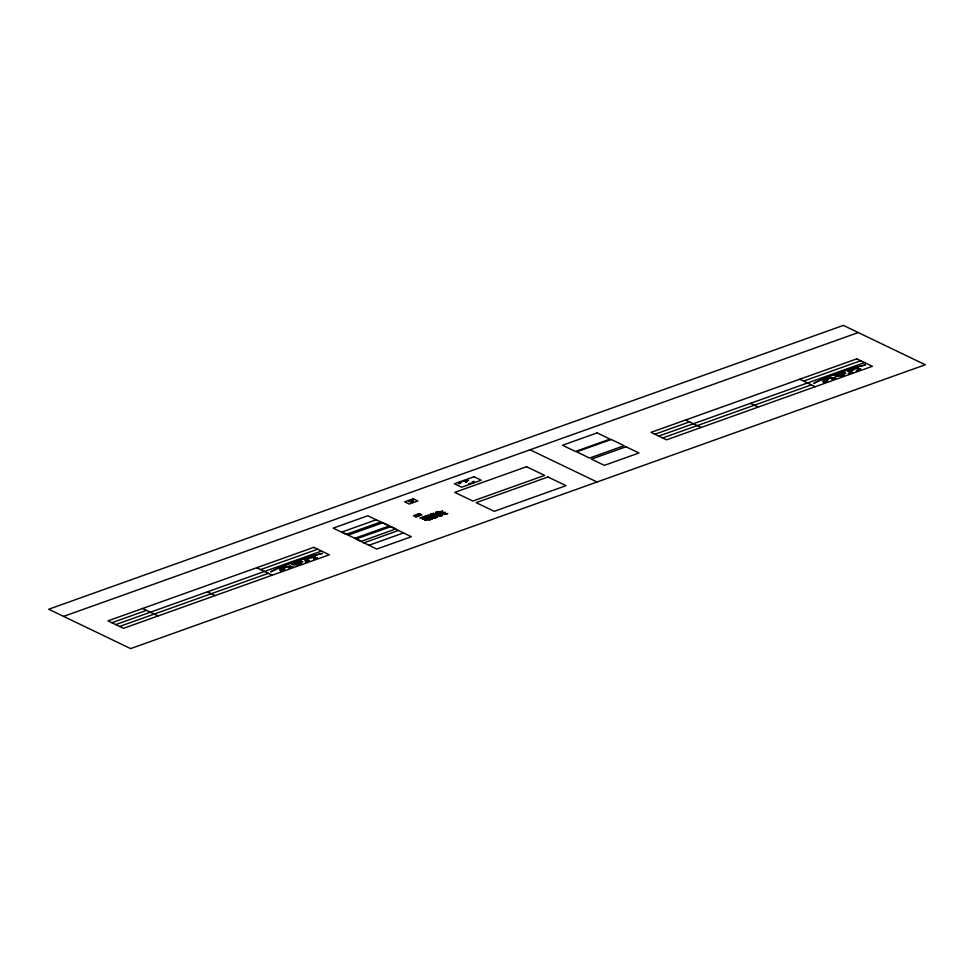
<?xml version="1.0" encoding="UTF-8"?>
<svg xmlns="http://www.w3.org/2000/svg" width="974" height="974" viewBox="0 0 974 974"><rect width="100%" height="100%" fill="white"/><g stroke="black" fill="none" stroke-linecap="round" stroke-linejoin="round"><path stroke-width="1.46" d="M315.004 556.872L306.98 559.015L308.429 559.77L306.396 560.525C299.846 560.135 311.972 554.924 315.028 556.763M460.605 483.153L458.608 483.676L460.592 483.08M459.886 482.495L461.907 481.984L459.911 482.556M474.094 481.546L472.122 481.935L474.131 481.412M468.433 480.499L466.972 480.852M469.066 483.713L470.588 483.299L469.103 483.81M472.305 482.824L473.827 482.41M465.669 481.887L467.179 481.473L465.755 482.02M466.948 480.742L468.445 480.328M410.931 502.499L412.513 502.06M412.538 502.207L410.967 502.621M473.839 482.507L472.366 482.934M280.695 570.703L284.152 569.486L281.267 570.533M297.24 564.786L301.088 563.763M301.112 563.873L297.265 564.883M823.736 382.21L826.975 380.944M840.282 376.293L843.119 375.319M844.141 375.392L840.306 376.402M412.209 501.001L413.463 500.648M413.487 500.819L412.282 501.147M284.165 569.912L284.81 569.766L280.719 570.813M289.704 567.83L288.742 567.745L292.724 566.564M308.831 561.097L308.271 560.768L309.586 560.878M316.83 558.102L313.494 558.906L316.891 557.7M824.795 382.283L827.863 381.272L823.761 382.319M832.405 379.117L835.144 378.35M836.8 375.307L844.129 372.616L834.828 375.976L837.007 376.439L845.858 373.286L844.994 372.872L837.652 375.781M857.558 370.534C867.81 366.212 848.366 374.186 859.932 369.207M408.849 501.464L409.774 501.208M409.798 501.379L408.922 501.622M410.468 500.234L411.15 500.039M411.186 500.21L410.517 500.392M292.663 566.722L289.315 567.647L292.066 566.698M416.896 515.136L419.977 514.016M417.773 516.342L418.735 515.599L415.667 516.695M63.59 616.396L858.264 332.56M376.366 519.726L341.777 532.084L361.22 541.325L395.821 528.967L382.867 522.746L348.278 535.103M380.712 521.991L346.123 534.349L333.169 528.127L367.77 515.77L389.32 525.948L354.719 538.305M111.84 622.727L146.429 610.369M260.594 569.595L317.67 549.202M115.723 624.59L321.554 551.077M654.881 434.234L689.482 421.876M803.635 381.102L860.712 360.721M119.607 626.452L268.361 573.321M297.825 564.616L300.077 563.8M314.48 558.942L317.049 557.7M306.567 561.913L309.452 560.987M658.765 436.096L864.595 362.584M363.813 542.859L398.403 530.501M662.649 437.959L811.403 384.84M835.765 378.07L831.833 379.215L835.643 378.362M841.512 376.414L843.642 375.562M849.328 373.456L848.257 373.371L852.627 372.385M369.036 545.233L403.638 532.875M849.693 373.492L852.494 372.494M842.924 375.258L844.129 375.27M306.591 562.01L305.215 561.864L306.286 561.949M416.543 515.806L418.625 515.538M857.412 370.473L860.103 369.219M836.8 375.416L837.53 375.769M799.751 379.239L815.287 386.702M750.443 403.358L758.21 407.083M685.586 420.013L701.134 427.476M530.014 449.793L597.05 481.996M417.809 514.272L418.978 514.832M256.71 567.732L272.245 575.196M207.401 591.851L215.169 595.577M142.545 608.507L158.092 615.97M291.774 564.384C297.35 567.55 311.412 556.617 295.146 564.177C286.819 562.85 314.943 557.505 291.81 564.287M858.07 368.294C850.046 369.365 856.036 371.63 847.404 371.057C850.74 371.398 854.746 366.321 858.07 368.318M423.276 517.072L419.952 517.949L423.227 517.206M425.735 518.253L422.412 519.13L425.735 518.253M427.099 516.744L423.775 517.62L427.099 516.744M428.463 515.222L425.139 516.098L428.463 515.222M428.195 519.434L424.895 520.347L428.195 519.434M429.558 517.924L426.259 518.838L429.558 517.924M430.922 516.403L427.623 517.316L430.922 516.403M432.286 514.881L428.986 515.794L432.286 514.881M432.018 519.105L428.694 519.946L432.018 519.142M433.649 513.371L430.35 514.284L433.649 513.371M433.381 517.584L430.058 518.424L433.381 517.584M434.757 516.062L431.47 517.011L434.757 516.062M436.121 514.552L432.833 515.49L436.121 514.552M437.216 517.255L433.905 518.168L437.204 517.291M437.484 513.03L434.197 513.98L437.484 513.03M438.848 511.52L435.561 512.458L438.848 511.52M438.58 515.733L435.268 516.646L438.568 515.77M439.944 514.211L436.62 515.051L439.931 514.26M441.307 512.701L437.983 513.529L441.295 512.738M442.671 511.18L439.347 512.02L442.659 511.216M442.403 515.392L439.091 516.305L442.354 515.526M443.767 513.882L440.455 514.796L443.718 514.004M445.13 512.361L441.819 513.274L445.081 512.494M447.59 513.542L444.266 514.418L447.59 513.542M465.718 480.645L463.709 481.132L465.706 480.608M281.437 567.745L279.465 570.143L284.858 568.219L282.411 568.706L283.495 567.392L290.69 566.138L281.437 567.745M824.479 379.251L822.506 381.65L827.9 379.726L825.453 380.213L826.536 378.898L833.732 377.644L824.479 379.251M294.891 561.815L289.193 563.885A66.244 17.033 -15.3 0 0 270.784 571.86A53.071 13.648 -15.3 0 1 288.158 563.873A98.094 25.227 -15.3 0 1 300.796 559.356A53.071 13.648 -15.3 0 1 322.443 553.415A66.244 17.033 -15.3 0 0 300.686 559.782L294.891 561.815M837.932 373.322L832.234 375.392A66.244 17.033 -15.3 0 0 813.826 383.379A53.071 13.648 -15.3 0 1 831.199 375.38A98.094 25.227 -15.3 0 1 843.837 370.863A53.071 13.648 -15.3 0 1 865.484 364.921A66.244 17.033 -15.3 0 0 843.727 371.289L837.932 373.322M843.374 325.401L48.7 609.237L130.626 648.599L925.3 364.763L843.374 325.401M473.997 476.749L454.395 483.749L461.615 487.207L481.217 480.206L473.997 476.749M413.219 498.773L404.648 501.829L409.275 504.057L417.846 500.989L413.219 498.773M597.111 432.894L562.509 445.252L575.464 451.473L610.053 439.116L597.111 432.894M526.544 466.716L454.748 492.357L472.828 501.038L544.636 475.397L526.544 466.716M611.234 439.481L576.645 451.839L589.587 458.06L624.188 445.702L611.234 439.481M313.786 547.339L107.956 620.852L123.491 628.327L329.322 554.803L313.786 547.339M419.246 513.651L413.536 515.696L416.117 516.938L421.827 514.905L419.246 513.651M856.828 358.846L650.997 432.371L666.545 439.834L872.363 366.309L856.828 358.846M390.684 526.654L356.094 539.012L376.755 549.08L411.357 536.723L390.684 526.654M626.026 446.774L591.425 459.131L604.379 465.353L638.968 452.995L626.026 446.774M547.948 476.992L476.152 502.645L494.22 511.326L566.028 485.673L547.948 476.992"/></g></svg>
